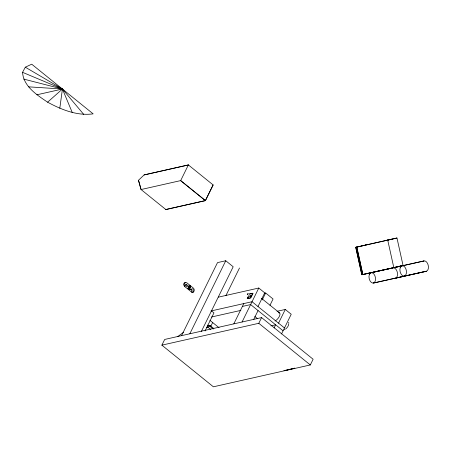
<?xml version="1.0" encoding="UTF-8"?>
<svg xmlns="http://www.w3.org/2000/svg" width="451" height="451" viewBox="0 0 451 451"><rect width="100%" height="100%" fill="white"/><g stroke="black" fill="none" stroke-linecap="round" stroke-linejoin="round"><path stroke-width="0.68" d="M189.003 288.764L188.704 288.939L188.777 288.64M189.431 288.612L189.358 289.243L189.352 288.679C189.245 289.627 189.093 288.894 189.369 288.629M189.409 287.067C189.104 288.73 190.018 287.191 189.77 287.36M188.636 287.355L188.738 286.706M189.73 287.862C190.841 286.813 189.223 289.424 190.108 287.704L189.645 287.958L189.832 287.349M213.255 329.038L210.127 326.507L210.2 325.611L207.449 325.177M59.797 108.285L62.43 89.027L25.312 67.193L22.55 72.329C23.491 86.44 36.993 94.986 47.603 102.185C61.449 109.672 77.104 116.082 93.148 113.855L31.711 64.194L25.312 67.193M188.992 288.24L188.839 288.623L189.155 288.499M188.913 287.563L189.369 286.977L189.392 287.947M189.471 287.056L189.059 287.366L189.251 287.834L188.997 287.428M190.547 286.977L190.164 286.983C190.965 285.889 189.488 286.267 190.26 286.481M189.008 286.114L189.257 285.291L189.07 286.097M189.397 286.362L189.493 285.709M189.11 286.035C188.851 285.99 190.091 284.806 189.335 286.374M188.975 288.285L188.946 288.319M165.821 209.512L141.062 189.538L138.496 180.259L144.106 174.932L188.371 164.925L213.143 184.949L205.425 200.633L165.81 209.54L205.391 200.588L180.671 180.603L141.062 189.538L138.496 180.259M188.371 164.925L180.659 180.637L205.425 200.633M205.38 200.616L213.12 184.927M187.813 288.324L188.168 288.55L187.853 288.257M188.078 287.8L188.022 288.33M188.287 287.772L188.095 288.392M188.676 286.723L189.138 286.853L188.574 286.661M188.473 288.82L188.98 288.922M190.012 286.926L189.64 286.627L189.91 285.883M189.758 286.611L189.95 286.34L189.64 286.627M189.662 287.276L189.645 287.958M190.531 287.202L190.102 286.999L190.44 286.312M161.875 345.156L164.683 339.451L261.597 317.594L313.124 359.244L310.316 364.949L213.396 386.806L161.875 345.156L258.789 323.299L261.597 317.594M189.837 288.369L190.175 287.687M189.499 289.621L189.775 288.95M190.102 289.424C188.371 289.553 191.709 288.798 189.826 289.598M181.567 335.657L217.512 262.612L225.759 260.751L233.19 266.755L201.366 331.434M189.815 333.796L225.759 260.751M205.07 330.944L213.96 312.87L211.485 310.869M207.375 327.708L207.697 327.048L210.843 329.591M210.707 326.501L212.562 322.73M225.872 295.676L239.498 267.995M233.821 323.846L243.788 303.579M252.363 293.533L249.476 293.928L253.022 293.387L250.779 297.948L247.481 298.692L247.233 298.489L248.636 295.642M247.481 298.692L248.321 296.978M247.233 298.489L250.53 297.745L252.774 293.184M242.069 321.986L258.773 288.031L264.72 292.84L257.983 306.528M262.234 299.915L265.639 292.987L273.069 298.996L269.974 305.293M253.783 319.285L258.068 310.581M274.123 327.905L275.657 324.799L270.842 325.881M278.543 323.147L285.28 309.459L291.222 314.262L281.554 333.915M283.899 370.508L284.327 370.412M284.671 370.671L294.858 368.168L285.382 370.31M188.586 286.706L188.636 287.242M190.378 287.202L190.711 286.701L190.435 286.802M188.524 286.723L189.037 286.695M189.093 286.182L189.555 285.697M189.493 286.284L189.651 285.613M189.42 286.447L189.972 285.872M47.603 102.185L62.43 89.027L83.739 114.424M189.33 289.13L189.837 288.939M189.296 289.26L189.708 288.967M190.672 286.842L190.469 286.729M177.835 336.508L183.439 332.387M190.001 289.57L189.798 289.463M362.92 274.507L361.832 274.738L355.754 247.278L357.806 246.838M394.924 238.466L396.976 238.027L403.053 265.487L401.001 265.927M362.198 274.648L361.832 274.738L355.754 247.278M356.093 247.199L396.638 238.105M364.075 245.451L366.009 245.011L361.522 245.987M362.164 274.659L424.008 260.949L393.762 267.77M364.092 245.445L356.78 247.041L362.829 274.507L372.086 272.472L367.593 273.447M36.858 94.795L62.43 89.027L72.25 112.502M144.106 174.932L188.394 164.948M186.071 284.384L187.413 285.201A0.62 0.496 77.3 0 1 187.599 286.058A0.62 0.496 77.3 0 1 186.917 286.21L186.658 286.267M185.575 285.387L186.917 286.21M365.039 245.237L395.972 238.258M190.44 286.639C191.055 286.881 190.407 286.024 190.102 286.999M189.262 288.539L189.065 289.271M218.397 297.141L258.773 288.031M264.263 293.297L265.639 292.987M392.302 268.249A5.311 3.191 77.7 0 1 393.069 267.888L371.117 272.692L402.055 265.752M210.978 310.981L252.041 301.719L284.491 327.95M242.39 306.432L250.638 304.572L283.087 330.803M211.451 317.019L240.873 310.384M426.291 271.276L373.411 283.059L426.285 271.243A5.271 3.168 77.7 0 0 428.061 264.731A5.271 3.168 77.7 0 0 423.247 261.304M426.285 271.243L395.364 278.256A5.311 3.191 77.7 0 1 394.518 278.261M277.066 311.308L285.28 309.459M393.847 238.737L395.003 238.478M392.55 239.024L386.732 240.298L387.713 240.067L393.791 267.522L392.793 267.753L397.286 266.778M207.494 326.214L210.2 325.611L213.853 328.565M206.552 327.302L210.127 326.507M360.276 246.297L357.784 246.844M398.526 266.468L401.018 265.921M366.353 273.751L363.861 274.304M356.758 247.047L362.829 274.507M362.892 274.512L363.884 274.298M371.088 272.697L393.069 267.888M396.564 238.111L396.942 238.038M355.766 247.278L356.16 247.193M402.642 265.571L403.036 265.487M188.518 287.315L188.856 287.338M28.622 86.84L62.43 89.027L22.55 72.329M23.689 79.094L62.43 89.027M261.422 298.291L279.654 312.983M254.826 316.489L257.532 318.677M258.789 323.299L310.316 364.949M189.832 285.821L190.615 286.503M189.888 286.357L190.221 286.56M189.702 286.611L190.074 286.915M185.722 282.822A2.492 1.618 62.4 0 0 183.828 283.814A2.492 1.618 62.4 0 0 185.09 286.83L191.342 291.887A2.492 1.618 62.4 0 0 193.654 291.453M209.935 320.323L219.028 327.708M288.555 322.403L288.911 323.046M278.368 312.785A5.271 2.232 -51.1 0 1 279.603 315.813A5.271 2.232 -51.1 0 1 275.031 321.016M250.576 296.098A0.699 0.299 -51.1 0 1 250.085 296.566M250.04 295.394A0.699 0.299 -51.1 0 1 250.485 295.557A0.699 0.299 -51.1 0 1 249.798 296.386A0.699 0.299 -51.1 0 1 249.595 295.935M288.617 323.784A4.036 1.708 -51.1 0 1 285.596 329.044M284.863 329.501A4.036 1.708 -51.1 0 1 284.198 329.749M185.09 286.83A2.396 1.917 77.3 0 1 184.363 283.521A2.396 1.917 77.3 0 1 187.007 282.946L193.259 287.997A2.396 1.917 77.3 0 1 193.986 291.307A2.396 1.917 77.3 0 1 191.342 291.887M185.835 285.331A0.62 0.496 77.3 0 1 185.643 284.474A0.62 0.496 77.3 0 1 186.325 284.322M393.915 267.883A5.311 3.191 77.7 0 1 397.325 272.37A5.311 3.191 77.7 0 1 396.13 277.895M247.847 297.846L248.078 297.654L247.847 297.846M249.499 294.492L249.516 294.458M250.271 297.299L250.502 297.108L250.271 297.299M251.923 293.945L251.94 293.911M247.644 294.542A0.705 0.299 -51.1 0 0 248.253 293.545A0.705 0.299 -51.1 0 0 247.419 294.024A0.705 0.299 -51.1 0 0 247.644 294.542M191.348 289.525A1.218 0.97 77.3 0 0 192.566 291.126A1.218 0.97 77.3 0 0 192.989 289.17A1.218 0.97 77.3 0 0 191.348 289.525M400.2 267.753A5.271 3.168 77.7 0 0 403.493 276.051A5.271 3.168 77.7 0 0 405.889 268.892A5.271 3.168 77.7 0 0 400.2 267.753M369.273 274.727A5.271 3.168 77.7 0 0 372.565 283.031A5.271 3.168 77.7 0 0 374.956 275.871A5.271 3.168 77.7 0 0 369.273 274.727"/></g></svg>
